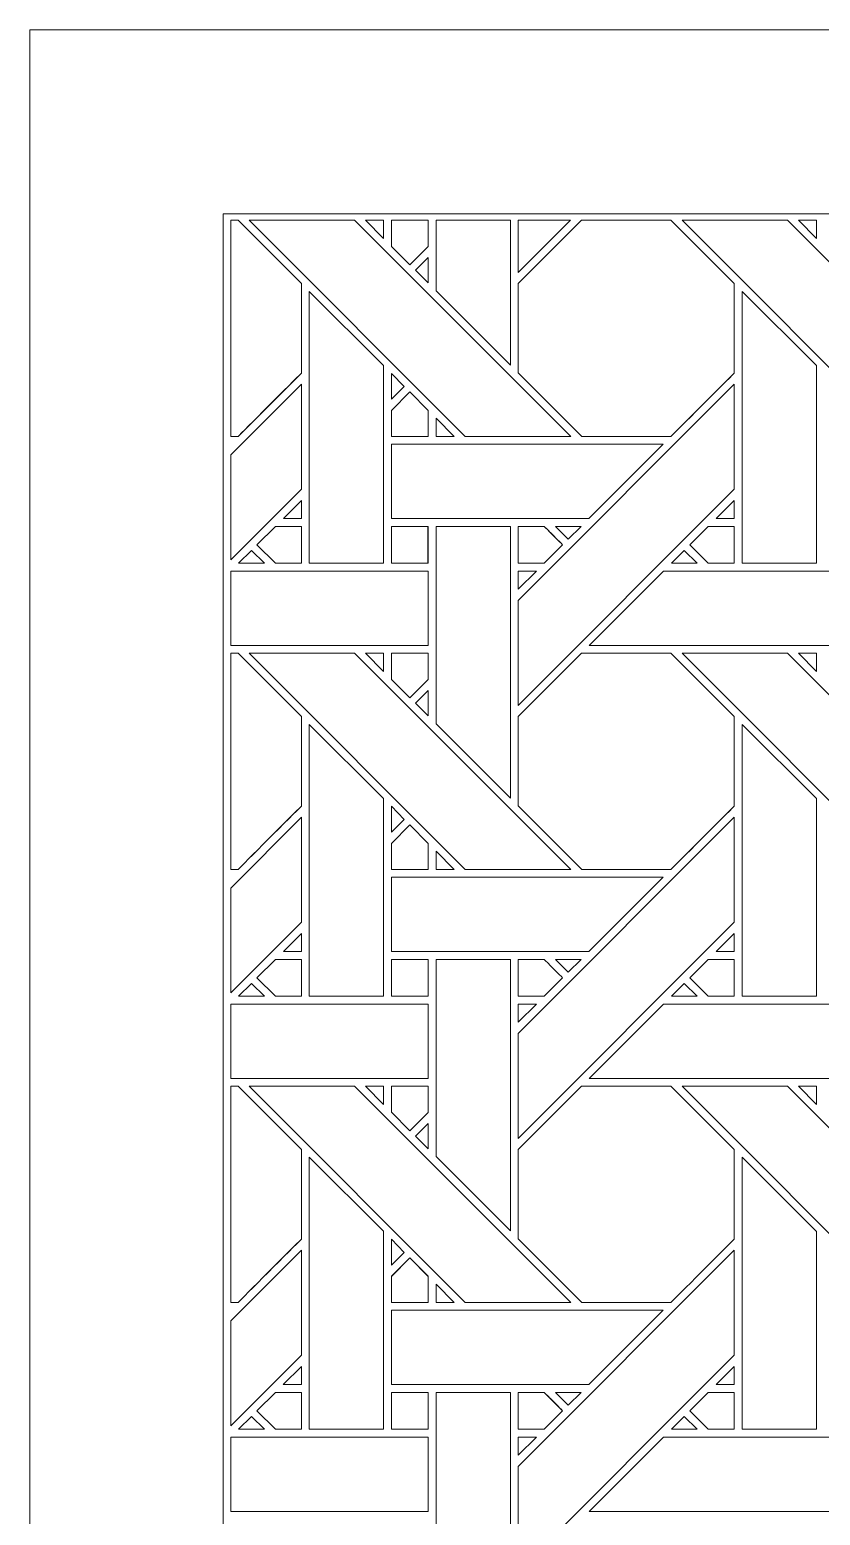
# Model space of a CAD drawing. Header units: inches. Extents: x 5.4 to 19.4, y 5.6 to 12.6.
# Drawn here: x 5.383 to 7.116, y 9.34 to 12.595 of the extents above; entities that cross this region are included whole.
import ezdxf

# ---------------------------------------------------------------- set-up
doc = ezdxf.new("R2010")
doc.units = ezdxf.units.IN
doc.header["$MEASUREMENT"] = 0
doc.layers.add('Design', color=7, linetype='Continuous', lineweight=0)

msp = doc.modelspace()

# ---------------------------------------------------------------- linework, layer by layer
at = {"layer": 'Design'}
for points, knots in [([(5.3829, 12.5948), (5.3829, 12.5948), (5.3829, 5.5948), (5.3829, 5.5948), (5.3829, 5.5948), (19.3829, 5.5948), (19.3829, 5.5948), (19.3829, 5.5948), (19.3829, 12.5948), (19.3829, 12.5948), (19.3829, 12.5948), (5.3829, 12.5948), (5.3829, 12.5948)], [0, 0, 0, 0, 1, 1, 1, 2, 2, 2, 3, 3, 3, 4, 4, 4, 4]), ([(5.8069, 12.1914), (5.8069, 12.1914), (5.8069, 5.9981), (5.8069, 5.9981), (5.8069, 5.9981), (18.9588, 5.9981), (18.9588, 5.9981), (18.9588, 5.9981), (18.9588, 12.1914), (18.9588, 12.1914), (18.9588, 12.1914), (5.8069, 12.1914), (5.8069, 12.1914)], [0, 0, 0, 0, 1, 1, 1, 2, 2, 2, 3, 3, 3, 4, 4, 4, 4]), ([(5.9785, 12.0386), (5.9785, 12.0386), (5.9785, 11.8424), (5.9785, 11.8424), (5.9607, 11.8244), (5.8488, 11.7127), (5.8398, 11.7037), (5.8398, 11.7037), (5.8236, 11.7037), (5.8236, 11.7037), (5.8236, 11.7037), (5.8236, 12.1773), (5.8236, 12.1773), (5.8236, 12.1773), (5.8398, 12.1773), (5.8398, 12.1773), (5.8398, 12.1773), (5.9785, 12.0386), (5.9785, 12.0386)], [0, 0, 0, 0, 1, 1, 1, 2, 2, 2, 3, 3, 3, 4, 4, 4, 5, 5, 5, 6, 6, 6, 6]), ([(5.8236, 12.1773), (5.8236, 12.1773), (5.8398, 12.1773), (5.8398, 12.1773), (5.8398, 12.1773), (5.9786, 12.0385), (5.9786, 12.0385), (5.9786, 12.0385), (5.9786, 11.8423), (5.9786, 11.8423), (5.9602, 11.8238), (5.8483, 11.7122), (5.8398, 11.7037), (5.8398, 11.7037), (5.8236, 11.7037), (5.8236, 11.7037), (5.8236, 11.7037), (5.8236, 12.1773), (5.8236, 12.1773)], [0, 0, 0, 0, 1, 1, 1, 2, 2, 2, 3, 3, 3, 4, 4, 4, 5, 5, 5, 6, 6, 6, 6]), ([(6.5687, 11.7036), (6.5687, 11.7036), (6.3377, 11.7036), (6.3377, 11.7036), (6.3377, 11.7036), (5.8641, 12.1773), (5.8641, 12.1773), (5.8641, 12.1773), (6.095, 12.1773), (6.095, 12.1773), (6.095, 12.1773), (6.5687, 11.7036), (6.5687, 11.7036)], [0, 0, 0, 0, 1, 1, 1, 2, 2, 2, 3, 3, 3, 4, 4, 4, 4]), ([(6.1192, 12.1773), (6.1192, 12.1773), (6.1586, 12.1773), (6.1586, 12.1773), (6.1586, 12.1773), (6.1586, 12.1374), (6.1586, 12.1374), (6.1586, 12.1374), (6.1192, 12.1773), (6.1192, 12.1773)], [0, 0, 0, 0, 1, 1, 1, 2, 2, 2, 3, 3, 3, 3]), ([(6.256, 12.1773), (6.256, 12.1773), (6.256, 12.1197), (6.256, 12.1197), (6.256, 12.1197), (6.216, 12.0798), (6.216, 12.0798), (6.216, 12.0798), (6.1757, 12.1201), (6.1757, 12.1201), (6.1757, 12.1201), (6.1757, 12.1773), (6.1757, 12.1773), (6.1757, 12.1773), (6.256, 12.1773), (6.256, 12.1773)], [0, 0, 0, 0, 1, 1, 1, 2, 2, 2, 3, 3, 3, 4, 4, 4, 5, 5, 5, 5]), ([(6.2161, 12.0797), (6.2161, 12.0797), (6.1757, 12.1201), (6.1757, 12.1201), (6.1757, 12.1201), (6.1757, 12.1773), (6.1757, 12.1773), (6.1757, 12.1773), (6.256, 12.1773), (6.256, 12.1773), (6.256, 12.1773), (6.256, 12.1197), (6.256, 12.1197), (6.256, 12.1197), (6.2161, 12.0797), (6.2161, 12.0797)], [0, 0, 0, 0, 1, 1, 1, 2, 2, 2, 3, 3, 3, 4, 4, 4, 5, 5, 5, 5]), ([(6.4365, 12.1773), (6.4365, 12.1773), (6.4365, 11.86), (6.4365, 11.86), (6.4365, 11.86), (6.2736, 12.0229), (6.2736, 12.0229), (6.2736, 12.0229), (6.2736, 12.1773), (6.2736, 12.1773), (6.2736, 12.1773), (6.4365, 12.1773), (6.4365, 12.1773)], [0, 0, 0, 0, 1, 1, 1, 2, 2, 2, 3, 3, 3, 4, 4, 4, 4]), ([(6.9273, 11.8424), (6.9095, 11.8244), (6.7976, 11.7127), (6.7886, 11.7037), (6.7886, 11.7037), (6.5929, 11.7037), (6.5929, 11.7037), (6.5929, 11.7037), (6.4536, 11.8429), (6.4536, 11.8429), (6.4536, 11.8429), (6.4536, 12.0386), (6.4536, 12.0386), (6.4536, 12.0386), (6.5923, 12.1773), (6.5923, 12.1773), (6.5923, 12.1773), (6.7885, 12.1773), (6.7885, 12.1773), (6.7885, 12.1773), (6.9273, 12.0386), (6.9273, 12.0386), (6.9273, 12.0386), (6.9273, 11.8424), (6.9273, 11.8424)], [0, 0, 0, 0, 1, 1, 1, 2, 2, 2, 3, 3, 3, 4, 4, 4, 5, 5, 5, 6, 6, 6, 7, 7, 7, 8, 8, 8, 8]), ([(6.4537, 12.0629), (6.4537, 12.0629), (6.4537, 12.1773), (6.4537, 12.1773), (6.4537, 12.1773), (6.5681, 12.1773), (6.5681, 12.1773), (6.5681, 12.1773), (6.4537, 12.0629), (6.4537, 12.0629)], [0, 0, 0, 0, 1, 1, 1, 2, 2, 2, 3, 3, 3, 3]), ([(6.7885, 12.1773), (6.7885, 12.1773), (6.9273, 12.0386), (6.9273, 12.0386), (6.9273, 12.0386), (6.9273, 11.8424), (6.9273, 11.8424), (6.9093, 11.8243), (6.7975, 11.7126), (6.7886, 11.7037), (6.7886, 11.7037), (6.5929, 11.7037), (6.5929, 11.7037), (6.5929, 11.7037), (6.4537, 11.8429), (6.4537, 11.8429), (6.4537, 11.8429), (6.4537, 12.0385), (6.4537, 12.0385), (6.4537, 12.0385), (6.5923, 12.1773), (6.5923, 12.1773), (6.5923, 12.1773), (6.7885, 12.1773), (6.7885, 12.1773)], [0, 0, 0, 0, 1, 1, 1, 2, 2, 2, 3, 3, 3, 4, 4, 4, 5, 5, 5, 6, 6, 6, 7, 7, 7, 8, 8, 8, 8]), ([(7.5174, 11.7036), (7.5174, 11.7036), (7.2864, 11.7036), (7.2864, 11.7036), (7.2864, 11.7036), (6.8128, 12.1773), (6.8128, 12.1773), (6.8128, 12.1773), (7.0438, 12.1773), (7.0438, 12.1773), (7.0438, 12.1773), (7.5174, 11.7036), (7.5174, 11.7036)], [0, 0, 0, 0, 1, 1, 1, 2, 2, 2, 3, 3, 3, 4, 4, 4, 4]), ([(7.0679, 12.1773), (7.0679, 12.1773), (7.1073, 12.1773), (7.1073, 12.1773), (7.1073, 12.1773), (7.1073, 12.1374), (7.1073, 12.1374), (7.1073, 12.1374), (7.0679, 12.1773), (7.0679, 12.1773)], [0, 0, 0, 0, 1, 1, 1, 2, 2, 2, 3, 3, 3, 3]), ([(6.2561, 12.0954), (6.2561, 12.0954), (6.2561, 12.0403), (6.2561, 12.0403), (6.2561, 12.0403), (6.2283, 12.0676), (6.2283, 12.0676), (6.2283, 12.0676), (6.2561, 12.0954), (6.2561, 12.0954)], [0, 0, 0, 0, 1, 1, 1, 2, 2, 2, 3, 3, 3, 3]), ([(6.1585, 11.8593), (6.1585, 11.8593), (6.1585, 11.4256), (6.1585, 11.4256), (6.1585, 11.4256), (5.9957, 11.4256), (5.9957, 11.4256), (5.9957, 11.4256), (5.9957, 12.0214), (5.9957, 12.0214), (5.9957, 12.0214), (6.1585, 11.8593), (6.1585, 11.8593)], [0, 0, 0, 0, 1, 1, 1, 2, 2, 2, 3, 3, 3, 4, 4, 4, 4]), ([(6.9445, 11.4256), (6.9445, 11.4256), (6.9445, 12.0214), (6.9445, 12.0214), (6.9445, 12.0214), (7.1072, 11.8593), (7.1072, 11.8593), (7.1072, 11.8593), (7.1072, 11.4256), (7.1072, 11.4256), (7.1072, 11.4256), (6.9445, 11.4256), (6.9445, 11.4256)], [0, 0, 0, 0, 1, 1, 1, 2, 2, 2, 3, 3, 3, 4, 4, 4, 4]), ([(5.9786, 11.8179), (5.9786, 11.8179), (5.9786, 11.5879), (5.9786, 11.5879), (5.9786, 11.5879), (5.8236, 11.4329), (5.8236, 11.4329), (5.8236, 11.4329), (5.8236, 11.6629), (5.8236, 11.6629), (5.8236, 11.6629), (5.9786, 11.8179), (5.9786, 11.8179)], [0, 0, 0, 0, 1, 1, 1, 2, 2, 2, 3, 3, 3, 4, 4, 4, 4]), ([(6.1758, 11.7851), (6.1758, 11.7851), (6.1758, 11.8418), (6.1758, 11.8418), (6.1758, 11.8418), (6.204, 11.8132), (6.204, 11.8132), (6.204, 11.8132), (6.1758, 11.7851), (6.1758, 11.7851)], [0, 0, 0, 0, 1, 1, 1, 2, 2, 2, 3, 3, 3, 3]), ([(6.9273, 11.5878), (6.9273, 11.5878), (6.4537, 11.1142), (6.4537, 11.1142), (6.4537, 11.1142), (6.4537, 11.3443), (6.4537, 11.3443), (6.4537, 11.3443), (6.9273, 11.8179), (6.9273, 11.8179), (6.9273, 11.8179), (6.9273, 11.5878), (6.9273, 11.5878)], [0, 0, 0, 0, 1, 1, 1, 2, 2, 2, 3, 3, 3, 4, 4, 4, 4]), ([(6.2563, 11.7035), (6.2563, 11.7035), (6.1757, 11.7035), (6.1757, 11.7035), (6.1757, 11.7035), (6.1757, 11.7607), (6.1757, 11.7607), (6.1757, 11.7607), (6.216, 11.8011), (6.216, 11.8011), (6.216, 11.8011), (6.2563, 11.7607), (6.2563, 11.7607), (6.2563, 11.7607), (6.2563, 11.7035), (6.2563, 11.7035)], [0, 0, 0, 0, 1, 1, 1, 2, 2, 2, 3, 3, 3, 4, 4, 4, 5, 5, 5, 5]), ([(6.2162, 11.801), (6.2162, 11.801), (6.2565, 11.7607), (6.2565, 11.7607), (6.2565, 11.7607), (6.2565, 11.7034), (6.2565, 11.7034), (6.2565, 11.7034), (6.1758, 11.7034), (6.1758, 11.7034), (6.1758, 11.7034), (6.1758, 11.7607), (6.1758, 11.7607), (6.1758, 11.7607), (6.2162, 11.801), (6.2162, 11.801)], [0, 0, 0, 0, 1, 1, 1, 2, 2, 2, 3, 3, 3, 4, 4, 4, 5, 5, 5, 5]), ([(6.2737, 11.7036), (6.2737, 11.7036), (6.2737, 11.7434), (6.2737, 11.7434), (6.2737, 11.7434), (6.3134, 11.7036), (6.3134, 11.7036), (6.3134, 11.7036), (6.2737, 11.7036), (6.2737, 11.7036)], [0, 0, 0, 0, 1, 1, 1, 2, 2, 2, 3, 3, 3, 3]), ([(6.6088, 11.5237), (6.6088, 11.5237), (6.1758, 11.5237), (6.1758, 11.5237), (6.1758, 11.5237), (6.1758, 11.6864), (6.1758, 11.6864), (6.1758, 11.6864), (6.7715, 11.6864), (6.7715, 11.6864), (6.7715, 11.6864), (6.6088, 11.5237), (6.6088, 11.5237)], [0, 0, 0, 0, 1, 1, 1, 2, 2, 2, 3, 3, 3, 4, 4, 4, 4]), ([(5.9389, 11.5237), (5.9389, 11.5237), (5.9786, 11.5635), (5.9786, 11.5635), (5.9786, 11.5635), (5.9786, 11.5237), (5.9786, 11.5237), (5.9786, 11.5237), (5.9389, 11.5237), (5.9389, 11.5237)], [0, 0, 0, 0, 1, 1, 1, 2, 2, 2, 3, 3, 3, 3]), ([(6.8876, 11.5237), (6.8876, 11.5237), (6.9273, 11.5635), (6.9273, 11.5635), (6.9273, 11.5635), (6.9273, 11.5237), (6.9273, 11.5237), (6.9273, 11.5237), (6.8876, 11.5237), (6.8876, 11.5237)], [0, 0, 0, 0, 1, 1, 1, 2, 2, 2, 3, 3, 3, 3]), ([(5.9785, 11.4256), (5.9785, 11.4256), (5.9214, 11.4256), (5.9214, 11.4256), (5.9214, 11.4256), (5.881, 11.466), (5.881, 11.466), (5.881, 11.466), (5.9215, 11.5064), (5.9215, 11.5064), (5.9215, 11.5064), (5.9785, 11.5064), (5.9785, 11.5064), (5.9785, 11.5064), (5.9785, 11.4256), (5.9785, 11.4256)], [0, 0, 0, 0, 1, 1, 1, 2, 2, 2, 3, 3, 3, 4, 4, 4, 5, 5, 5, 5]), ([(5.9785, 11.5064), (5.9785, 11.5064), (5.9785, 11.4256), (5.9785, 11.4256), (5.9785, 11.4256), (5.9214, 11.4256), (5.9214, 11.4256), (5.9214, 11.4256), (5.8811, 11.466), (5.8811, 11.466), (5.8811, 11.466), (5.9215, 11.5064), (5.9215, 11.5064), (5.9215, 11.5064), (5.9785, 11.5064), (5.9785, 11.5064)], [0, 0, 0, 0, 1, 1, 1, 2, 2, 2, 3, 3, 3, 4, 4, 4, 5, 5, 5, 5]), ([(6.2559, 11.5065), (6.2559, 11.5065), (6.2559, 11.4257), (6.2559, 11.4257), (6.2559, 11.4257), (6.1757, 11.4257), (6.1757, 11.4257), (6.1757, 11.4257), (6.1757, 11.5065), (6.1757, 11.5065), (6.1757, 11.5065), (6.2559, 11.5065), (6.2559, 11.5065)], [0, 0, 0, 0, 1, 1, 1, 2, 2, 2, 3, 3, 3, 4, 4, 4, 4]), ([(6.2561, 11.5064), (6.2561, 11.5064), (6.2561, 11.4256), (6.2561, 11.4256), (6.2561, 11.4256), (6.1758, 11.4256), (6.1758, 11.4256), (6.1758, 11.4256), (6.1758, 11.5064), (6.1758, 11.5064), (6.1758, 11.5064), (6.2561, 11.5064), (6.2561, 11.5064)], [0, 0, 0, 0, 1, 1, 1, 2, 2, 2, 3, 3, 3, 4, 4, 4, 4]), ([(6.4365, 11.5064), (6.4365, 11.5064), (6.4365, 10.9113), (6.4365, 10.9113), (6.4365, 10.9113), (6.2736, 11.0742), (6.2736, 11.0742), (6.2736, 11.0742), (6.2736, 11.5064), (6.2736, 11.5064), (6.2736, 11.5064), (6.4365, 11.5064), (6.4365, 11.5064)], [0, 0, 0, 0, 1, 1, 1, 2, 2, 2, 3, 3, 3, 4, 4, 4, 4]), ([(6.4536, 11.4257), (6.4536, 11.4257), (6.4536, 11.5064), (6.4536, 11.5064), (6.4536, 11.5064), (6.5107, 11.5064), (6.5107, 11.5064), (6.5158, 11.5013), (6.5466, 11.4705), (6.551, 11.4661), (6.551, 11.4661), (6.5106, 11.4257), (6.5106, 11.4257), (6.5106, 11.4257), (6.4536, 11.4257), (6.4536, 11.4257)], [0, 0, 0, 0, 1, 1, 1, 2, 2, 2, 3, 3, 3, 4, 4, 4, 5, 5, 5, 5]), ([(6.5357, 11.4815), (6.5415, 11.4757), (6.547, 11.4701), (6.551, 11.4661), (6.551, 11.4661), (6.5106, 11.4257), (6.5106, 11.4257), (6.5106, 11.4257), (6.4536, 11.4257), (6.4536, 11.4257), (6.4536, 11.4257), (6.4536, 11.5064), (6.4536, 11.5064), (6.4536, 11.5064), (6.5107, 11.5064), (6.5107, 11.5064), (6.5161, 11.501), (6.5263, 11.4909), (6.5357, 11.4815)], [0, 0, 0, 0, 1, 1, 1, 2, 2, 2, 3, 3, 3, 4, 4, 4, 5, 5, 5, 6, 6, 6, 6]), ([(6.5351, 11.5064), (6.5351, 11.5064), (6.5916, 11.5064), (6.5916, 11.5064), (6.5916, 11.5064), (6.5633, 11.4782), (6.5633, 11.4782), (6.5633, 11.4782), (6.5351, 11.5064), (6.5351, 11.5064)], [0, 0, 0, 0, 1, 1, 1, 2, 2, 2, 3, 3, 3, 3]), ([(6.8702, 11.4256), (6.8702, 11.4256), (6.8298, 11.466), (6.8298, 11.466), (6.8298, 11.466), (6.8702, 11.5064), (6.8702, 11.5064), (6.8702, 11.5064), (6.9273, 11.5064), (6.9273, 11.5064), (6.9273, 11.5064), (6.9273, 11.4256), (6.9273, 11.4256), (6.9273, 11.4256), (6.8702, 11.4256), (6.8702, 11.4256)], [0, 0, 0, 0, 1, 1, 1, 2, 2, 2, 3, 3, 3, 4, 4, 4, 5, 5, 5, 5]), ([(6.9273, 11.5064), (6.9273, 11.5064), (6.9273, 11.4256), (6.9273, 11.4256), (6.9273, 11.4256), (6.8702, 11.4256), (6.8702, 11.4256), (6.8702, 11.4256), (6.8298, 11.466), (6.8298, 11.466), (6.8298, 11.466), (6.8702, 11.5064), (6.8702, 11.5064), (6.8702, 11.5064), (6.9273, 11.5064), (6.9273, 11.5064)], [0, 0, 0, 0, 1, 1, 1, 2, 2, 2, 3, 3, 3, 4, 4, 4, 5, 5, 5, 5]), ([(5.8973, 11.4256), (5.8973, 11.4256), (5.8408, 11.4256), (5.8408, 11.4256), (5.8408, 11.4256), (5.869, 11.4539), (5.869, 11.4539), (5.869, 11.4539), (5.8973, 11.4256), (5.8973, 11.4256)], [0, 0, 0, 0, 1, 1, 1, 2, 2, 2, 3, 3, 3, 3]), ([(6.846, 11.4256), (6.846, 11.4256), (6.7895, 11.4256), (6.7895, 11.4256), (6.7895, 11.4256), (6.8178, 11.4539), (6.8178, 11.4539), (6.8178, 11.4539), (6.846, 11.4256), (6.846, 11.4256)], [0, 0, 0, 0, 1, 1, 1, 2, 2, 2, 3, 3, 3, 3]), ([(5.8236, 11.4085), (5.8236, 11.4085), (6.2561, 11.4085), (6.2561, 11.4085), (6.2561, 11.4085), (6.2561, 11.2457), (6.2561, 11.2457), (6.2561, 11.2457), (5.8236, 11.2457), (5.8236, 11.2457), (5.8236, 11.2457), (5.8236, 11.4085), (5.8236, 11.4085)], [0, 0, 0, 0, 1, 1, 1, 2, 2, 2, 3, 3, 3, 4, 4, 4, 4]), ([(6.4935, 11.4085), (6.4935, 11.4085), (6.4537, 11.3687), (6.4537, 11.3687), (6.4537, 11.3687), (6.4537, 11.4085), (6.4537, 11.4085), (6.4537, 11.4085), (6.4935, 11.4085), (6.4935, 11.4085)], [0, 0, 0, 0, 1, 1, 1, 2, 2, 2, 3, 3, 3, 3]), ([(7.2048, 11.4085), (7.2048, 11.4085), (7.2048, 11.2457), (7.2048, 11.2457), (7.2048, 11.2457), (6.6095, 11.2457), (6.6095, 11.2457), (6.6095, 11.2457), (6.7724, 11.4085), (6.7724, 11.4085), (6.7724, 11.4085), (7.2048, 11.4085), (7.2048, 11.4085)], [0, 0, 0, 0, 1, 1, 1, 2, 2, 2, 3, 3, 3, 4, 4, 4, 4]), ([(5.9785, 11.0898), (5.9785, 11.0898), (5.9785, 10.8936), (5.9785, 10.8936), (5.9607, 10.8757), (5.8488, 10.764), (5.8398, 10.7549), (5.8398, 10.7549), (5.8236, 10.7549), (5.8236, 10.7549), (5.8236, 10.7549), (5.8236, 11.2286), (5.8236, 11.2286), (5.8236, 11.2286), (5.8399, 11.2286), (5.8399, 11.2286), (5.8399, 11.2286), (5.9785, 11.0898), (5.9785, 11.0898)], [0, 0, 0, 0, 1, 1, 1, 2, 2, 2, 3, 3, 3, 4, 4, 4, 5, 5, 5, 6, 6, 6, 6]), ([(5.8236, 11.2286), (5.8236, 11.2286), (5.8399, 11.2286), (5.8399, 11.2286), (5.8399, 11.2286), (5.9785, 11.0898), (5.9785, 11.0898), (5.9785, 11.0898), (5.9785, 10.8936), (5.9785, 10.8936), (5.9605, 10.8755), (5.8487, 10.7638), (5.8398, 10.7549), (5.8398, 10.7549), (5.8236, 10.7549), (5.8236, 10.7549), (5.8236, 10.7549), (5.8236, 11.2286), (5.8236, 11.2286)], [0, 0, 0, 0, 1, 1, 1, 2, 2, 2, 3, 3, 3, 4, 4, 4, 5, 5, 5, 6, 6, 6, 6]), ([(6.095, 11.2285), (6.095, 11.2285), (6.5687, 10.7549), (6.5687, 10.7549), (6.5687, 10.7549), (6.3376, 10.7549), (6.3376, 10.7549), (6.3376, 10.7549), (5.8641, 11.2285), (5.8641, 11.2285), (5.8641, 11.2285), (6.095, 11.2285), (6.095, 11.2285)], [0, 0, 0, 0, 1, 1, 1, 2, 2, 2, 3, 3, 3, 4, 4, 4, 4]), ([(6.1586, 11.2285), (6.1586, 11.2285), (6.1586, 11.1887), (6.1586, 11.1887), (6.1586, 11.1887), (6.1192, 11.2285), (6.1192, 11.2285), (6.1192, 11.2285), (6.1586, 11.2285), (6.1586, 11.2285)], [0, 0, 0, 0, 1, 1, 1, 2, 2, 2, 3, 3, 3, 3]), ([(6.256, 11.2286), (6.256, 11.2286), (6.256, 11.1709), (6.256, 11.1709), (6.256, 11.1709), (6.216, 11.131), (6.216, 11.131), (6.216, 11.131), (6.1757, 11.1713), (6.1757, 11.1713), (6.1757, 11.1713), (6.1757, 11.2286), (6.1757, 11.2286), (6.1757, 11.2286), (6.256, 11.2286), (6.256, 11.2286)], [0, 0, 0, 0, 1, 1, 1, 2, 2, 2, 3, 3, 3, 4, 4, 4, 5, 5, 5, 5]), ([(6.2161, 11.131), (6.2161, 11.131), (6.1757, 11.1713), (6.1757, 11.1713), (6.1757, 11.1713), (6.1757, 11.2286), (6.1757, 11.2286), (6.1757, 11.2286), (6.256, 11.2286), (6.256, 11.2286), (6.256, 11.2286), (6.256, 11.1709), (6.256, 11.1709), (6.256, 11.1709), (6.2161, 11.131), (6.2161, 11.131)], [0, 0, 0, 0, 1, 1, 1, 2, 2, 2, 3, 3, 3, 4, 4, 4, 5, 5, 5, 5]), ([(6.5923, 11.2285), (6.5923, 11.2285), (6.7885, 11.2285), (6.7885, 11.2285), (6.7885, 11.2285), (6.9273, 11.0898), (6.9273, 11.0898), (6.9273, 11.0898), (6.9273, 10.8936), (6.9273, 10.8936), (6.9095, 10.8757), (6.7976, 10.7639), (6.7886, 10.7549), (6.7886, 10.7549), (6.5929, 10.7549), (6.5929, 10.7549), (6.5929, 10.7549), (6.4536, 10.8942), (6.4536, 10.8942), (6.4536, 10.8942), (6.4536, 11.0898), (6.4536, 11.0898), (6.4536, 11.0898), (6.5923, 11.2285), (6.5923, 11.2285)], [0, 0, 0, 0, 1, 1, 1, 2, 2, 2, 3, 3, 3, 4, 4, 4, 5, 5, 5, 6, 6, 6, 7, 7, 7, 8, 8, 8, 8]), ([(6.7885, 11.2285), (6.7885, 11.2285), (6.9273, 11.0898), (6.9273, 11.0898), (6.9273, 11.0898), (6.9273, 10.8936), (6.9273, 10.8936), (6.9094, 10.8756), (6.7975, 10.7639), (6.7886, 10.7549), (6.7886, 10.7549), (6.5929, 10.7549), (6.5929, 10.7549), (6.5929, 10.7549), (6.4536, 10.8942), (6.4536, 10.8942), (6.4536, 10.8942), (6.4536, 11.0898), (6.4536, 11.0898), (6.4536, 11.0898), (6.5923, 11.2285), (6.5923, 11.2285), (6.5923, 11.2285), (6.7885, 11.2285), (6.7885, 11.2285)], [0, 0, 0, 0, 1, 1, 1, 2, 2, 2, 3, 3, 3, 4, 4, 4, 5, 5, 5, 6, 6, 6, 7, 7, 7, 8, 8, 8, 8]), ([(7.5174, 10.7549), (7.5174, 10.7549), (7.2864, 10.7549), (7.2864, 10.7549), (7.2864, 10.7549), (6.8128, 11.2285), (6.8128, 11.2285), (6.8128, 11.2285), (7.0438, 11.2285), (7.0438, 11.2285), (7.0438, 11.2285), (7.5174, 10.7549), (7.5174, 10.7549)], [0, 0, 0, 0, 1, 1, 1, 2, 2, 2, 3, 3, 3, 4, 4, 4, 4]), ([(7.0679, 11.2285), (7.0679, 11.2285), (7.1073, 11.2285), (7.1073, 11.2285), (7.1073, 11.2285), (7.1073, 11.1887), (7.1073, 11.1887), (7.1073, 11.1887), (7.0679, 11.2285), (7.0679, 11.2285)], [0, 0, 0, 0, 1, 1, 1, 2, 2, 2, 3, 3, 3, 3]), ([(6.2561, 11.1467), (6.2561, 11.1467), (6.2561, 11.0915), (6.2561, 11.0915), (6.2561, 11.0915), (6.2283, 11.1189), (6.2283, 11.1189), (6.2283, 11.1189), (6.2561, 11.1467), (6.2561, 11.1467)], [0, 0, 0, 0, 1, 1, 1, 2, 2, 2, 3, 3, 3, 3]), ([(6.1585, 10.9106), (6.1585, 10.9106), (6.1585, 10.4769), (6.1585, 10.4769), (6.1585, 10.4769), (5.9957, 10.4769), (5.9957, 10.4769), (5.9957, 10.4769), (5.9957, 11.0727), (5.9957, 11.0727), (5.9957, 11.0727), (6.1585, 10.9106), (6.1585, 10.9106)], [0, 0, 0, 0, 1, 1, 1, 2, 2, 2, 3, 3, 3, 4, 4, 4, 4]), ([(6.9445, 10.4769), (6.9445, 10.4769), (6.9445, 11.0727), (6.9445, 11.0727), (6.9445, 11.0727), (7.1072, 10.9106), (7.1072, 10.9106), (7.1072, 10.9106), (7.1072, 10.4769), (7.1072, 10.4769), (7.1072, 10.4769), (6.9445, 10.4769), (6.9445, 10.4769)], [0, 0, 0, 0, 1, 1, 1, 2, 2, 2, 3, 3, 3, 4, 4, 4, 4]), ([(6.1758, 10.8363), (6.1758, 10.8363), (6.1758, 10.8931), (6.1758, 10.8931), (6.1758, 10.8931), (6.204, 10.8645), (6.204, 10.8645), (6.204, 10.8645), (6.1758, 10.8363), (6.1758, 10.8363)], [0, 0, 0, 0, 1, 1, 1, 2, 2, 2, 3, 3, 3, 3]), ([(5.9786, 10.8692), (5.9786, 10.8692), (5.9786, 10.6391), (5.9786, 10.6391), (5.9786, 10.6391), (5.8236, 10.4842), (5.8236, 10.4842), (5.8236, 10.4842), (5.8236, 10.7141), (5.8236, 10.7141), (5.8236, 10.7141), (5.9786, 10.8692), (5.9786, 10.8692)], [0, 0, 0, 0, 1, 1, 1, 2, 2, 2, 3, 3, 3, 4, 4, 4, 4]), ([(6.216, 10.8523), (6.216, 10.8523), (6.2563, 10.812), (6.2563, 10.812), (6.2563, 10.812), (6.2563, 10.7547), (6.2563, 10.7547), (6.2563, 10.7547), (6.1757, 10.7547), (6.1757, 10.7547), (6.1757, 10.7547), (6.1757, 10.812), (6.1757, 10.812), (6.1757, 10.812), (6.216, 10.8523), (6.216, 10.8523)], [0, 0, 0, 0, 1, 1, 1, 2, 2, 2, 3, 3, 3, 4, 4, 4, 5, 5, 5, 5]), ([(6.2162, 10.8523), (6.2162, 10.8523), (6.2565, 10.812), (6.2565, 10.812), (6.2565, 10.812), (6.2565, 10.7547), (6.2565, 10.7547), (6.2565, 10.7547), (6.1758, 10.7547), (6.1758, 10.7547), (6.1758, 10.7547), (6.1758, 10.8119), (6.1758, 10.8119), (6.1758, 10.8119), (6.2162, 10.8523), (6.2162, 10.8523)], [0, 0, 0, 0, 1, 1, 1, 2, 2, 2, 3, 3, 3, 4, 4, 4, 5, 5, 5, 5]), ([(6.4537, 10.3956), (6.4537, 10.3956), (6.9273, 10.8692), (6.9273, 10.8692), (6.9273, 10.8692), (6.9273, 10.6391), (6.9273, 10.6391), (6.9273, 10.6391), (6.4537, 10.1655), (6.4537, 10.1655), (6.4537, 10.1655), (6.4537, 10.3956), (6.4537, 10.3956)], [0, 0, 0, 0, 1, 1, 1, 2, 2, 2, 3, 3, 3, 4, 4, 4, 4]), ([(6.2737, 10.7549), (6.2737, 10.7549), (6.2737, 10.7947), (6.2737, 10.7947), (6.2737, 10.7947), (6.3134, 10.7549), (6.3134, 10.7549), (6.3134, 10.7549), (6.2737, 10.7549), (6.2737, 10.7549)], [0, 0, 0, 0, 1, 1, 1, 2, 2, 2, 3, 3, 3, 3]), ([(6.1758, 10.5749), (6.1758, 10.5749), (6.1758, 10.7376), (6.1758, 10.7376), (6.1758, 10.7376), (6.7715, 10.7376), (6.7715, 10.7376), (6.7715, 10.7376), (6.6088, 10.5749), (6.6088, 10.5749), (6.6088, 10.5749), (6.1758, 10.5749), (6.1758, 10.5749)], [0, 0, 0, 0, 1, 1, 1, 2, 2, 2, 3, 3, 3, 4, 4, 4, 4]), ([(5.9389, 10.575), (5.9389, 10.575), (5.9786, 10.6147), (5.9786, 10.6147), (5.9786, 10.6147), (5.9786, 10.575), (5.9786, 10.575), (5.9786, 10.575), (5.9389, 10.575), (5.9389, 10.575)], [0, 0, 0, 0, 1, 1, 1, 2, 2, 2, 3, 3, 3, 3]), ([(6.8876, 10.575), (6.8876, 10.575), (6.9273, 10.6147), (6.9273, 10.6147), (6.9273, 10.6147), (6.9273, 10.575), (6.9273, 10.575), (6.9273, 10.575), (6.8876, 10.575), (6.8876, 10.575)], [0, 0, 0, 0, 1, 1, 1, 2, 2, 2, 3, 3, 3, 3]), ([(5.9786, 10.5577), (5.9786, 10.5577), (5.9786, 10.4769), (5.9786, 10.4769), (5.9786, 10.4769), (5.9214, 10.4769), (5.9214, 10.4769), (5.9214, 10.4769), (5.881, 10.5173), (5.881, 10.5173), (5.881, 10.5173), (5.9215, 10.5577), (5.9215, 10.5577), (5.9215, 10.5577), (5.9786, 10.5577), (5.9786, 10.5577)], [0, 0, 0, 0, 1, 1, 1, 2, 2, 2, 3, 3, 3, 4, 4, 4, 5, 5, 5, 5]), ([(5.9786, 10.5577), (5.9786, 10.5577), (5.9786, 10.4769), (5.9786, 10.4769), (5.9786, 10.4769), (5.9214, 10.4769), (5.9214, 10.4769), (5.9214, 10.4769), (5.8811, 10.5173), (5.8811, 10.5173), (5.8811, 10.5173), (5.9215, 10.5577), (5.9215, 10.5577), (5.9215, 10.5577), (5.9786, 10.5577), (5.9786, 10.5577)], [0, 0, 0, 0, 1, 1, 1, 2, 2, 2, 3, 3, 3, 4, 4, 4, 5, 5, 5, 5]), ([(6.1758, 10.4769), (6.1758, 10.4769), (6.1758, 10.5577), (6.1758, 10.5577), (6.1758, 10.5577), (6.256, 10.5577), (6.256, 10.5577), (6.256, 10.5577), (6.256, 10.4769), (6.256, 10.4769), (6.256, 10.4769), (6.1758, 10.4769), (6.1758, 10.4769)], [0, 0, 0, 0, 1, 1, 1, 2, 2, 2, 3, 3, 3, 4, 4, 4, 4]), ([(6.256, 10.5577), (6.256, 10.5577), (6.256, 10.4769), (6.256, 10.4769), (6.256, 10.4769), (6.1758, 10.4769), (6.1758, 10.4769), (6.1758, 10.4769), (6.1758, 10.5577), (6.1758, 10.5577), (6.1758, 10.5577), (6.256, 10.5577), (6.256, 10.5577)], [0, 0, 0, 0, 1, 1, 1, 2, 2, 2, 3, 3, 3, 4, 4, 4, 4]), ([(6.4365, 10.5577), (6.4365, 10.5577), (6.4365, 9.9626), (6.4365, 9.9626), (6.4365, 9.9626), (6.2736, 10.1255), (6.2736, 10.1255), (6.2736, 10.1255), (6.2736, 10.5577), (6.2736, 10.5577), (6.2736, 10.5577), (6.4365, 10.5577), (6.4365, 10.5577)], [0, 0, 0, 0, 1, 1, 1, 2, 2, 2, 3, 3, 3, 4, 4, 4, 4]), ([(6.5107, 10.5577), (6.5158, 10.5526), (6.5466, 10.5218), (6.551, 10.5173), (6.551, 10.5173), (6.5106, 10.4769), (6.5106, 10.4769), (6.5106, 10.4769), (6.4536, 10.4769), (6.4536, 10.4769), (6.4536, 10.4769), (6.4536, 10.5577), (6.4536, 10.5577), (6.4536, 10.5577), (6.5107, 10.5577), (6.5107, 10.5577)], [0, 0, 0, 0, 1, 1, 1, 2, 2, 2, 3, 3, 3, 4, 4, 4, 5, 5, 5, 5]), ([(6.551, 10.5173), (6.551, 10.5173), (6.5106, 10.4769), (6.5106, 10.4769), (6.5106, 10.4769), (6.4536, 10.4769), (6.4536, 10.4769), (6.4536, 10.4769), (6.4536, 10.5577), (6.4536, 10.5577), (6.4536, 10.5577), (6.5107, 10.5577), (6.5107, 10.5577), (6.5159, 10.5525), (6.5467, 10.5216), (6.551, 10.5173)], [0, 0, 0, 0, 1, 1, 1, 2, 2, 2, 3, 3, 3, 4, 4, 4, 5, 5, 5, 5]), ([(6.5351, 10.5577), (6.5351, 10.5577), (6.5916, 10.5577), (6.5916, 10.5577), (6.5916, 10.5577), (6.5633, 10.5295), (6.5633, 10.5295), (6.5633, 10.5295), (6.5351, 10.5577), (6.5351, 10.5577)], [0, 0, 0, 0, 1, 1, 1, 2, 2, 2, 3, 3, 3, 3]), ([(6.8702, 10.4769), (6.8702, 10.4769), (6.8298, 10.5173), (6.8298, 10.5173), (6.8298, 10.5173), (6.8702, 10.5577), (6.8702, 10.5577), (6.8702, 10.5577), (6.9273, 10.5577), (6.9273, 10.5577), (6.9273, 10.5577), (6.9273, 10.4769), (6.9273, 10.4769), (6.9273, 10.4769), (6.8702, 10.4769), (6.8702, 10.4769)], [0, 0, 0, 0, 1, 1, 1, 2, 2, 2, 3, 3, 3, 4, 4, 4, 5, 5, 5, 5]), ([(6.8298, 10.5173), (6.8298, 10.5173), (6.8702, 10.5577), (6.8702, 10.5577), (6.8702, 10.5577), (6.9273, 10.5577), (6.9273, 10.5577), (6.9273, 10.5577), (6.9273, 10.4769), (6.9273, 10.4769), (6.9273, 10.4769), (6.8702, 10.4769), (6.8702, 10.4769), (6.8702, 10.4769), (6.8298, 10.5173), (6.8298, 10.5173)], [0, 0, 0, 0, 1, 1, 1, 2, 2, 2, 3, 3, 3, 4, 4, 4, 5, 5, 5, 5]), ([(5.8973, 10.4769), (5.8973, 10.4769), (5.8408, 10.4769), (5.8408, 10.4769), (5.8408, 10.4769), (5.869, 10.5052), (5.869, 10.5052), (5.869, 10.5052), (5.8973, 10.4769), (5.8973, 10.4769)], [0, 0, 0, 0, 1, 1, 1, 2, 2, 2, 3, 3, 3, 3]), ([(6.846, 10.4769), (6.846, 10.4769), (6.7895, 10.4769), (6.7895, 10.4769), (6.7895, 10.4769), (6.8178, 10.5052), (6.8178, 10.5052), (6.8178, 10.5052), (6.846, 10.4769), (6.846, 10.4769)], [0, 0, 0, 0, 1, 1, 1, 2, 2, 2, 3, 3, 3, 3]), ([(5.8236, 10.4598), (5.8236, 10.4598), (6.2561, 10.4598), (6.2561, 10.4598), (6.2561, 10.4598), (6.2561, 10.2969), (6.2561, 10.2969), (6.2561, 10.2969), (5.8236, 10.2969), (5.8236, 10.2969), (5.8236, 10.2969), (5.8236, 10.4598), (5.8236, 10.4598)], [0, 0, 0, 0, 1, 1, 1, 2, 2, 2, 3, 3, 3, 4, 4, 4, 4]), ([(6.4935, 10.4598), (6.4935, 10.4598), (6.4537, 10.4199), (6.4537, 10.4199), (6.4537, 10.4199), (6.4537, 10.4598), (6.4537, 10.4598), (6.4537, 10.4598), (6.4935, 10.4598), (6.4935, 10.4598)], [0, 0, 0, 0, 1, 1, 1, 2, 2, 2, 3, 3, 3, 3]), ([(6.7724, 10.4598), (6.7724, 10.4598), (7.2048, 10.4598), (7.2048, 10.4598), (7.2048, 10.4598), (7.2048, 10.2969), (7.2048, 10.2969), (7.2048, 10.2969), (6.6095, 10.2969), (6.6095, 10.2969), (6.6095, 10.2969), (6.7724, 10.4598), (6.7724, 10.4598)], [0, 0, 0, 0, 1, 1, 1, 2, 2, 2, 3, 3, 3, 4, 4, 4, 4]), ([(5.8398, 10.2798), (5.8398, 10.2798), (5.9785, 10.1411), (5.9785, 10.1411), (5.9785, 10.1411), (5.9785, 9.9449), (5.9785, 9.9449), (5.9607, 9.9269), (5.8488, 9.8152), (5.8398, 9.8062), (5.8398, 9.8062), (5.8236, 9.8062), (5.8236, 9.8062), (5.8236, 9.8062), (5.8236, 10.2798), (5.8236, 10.2798), (5.8236, 10.2798), (5.8398, 10.2798), (5.8398, 10.2798)], [0, 0, 0, 0, 1, 1, 1, 2, 2, 2, 3, 3, 3, 4, 4, 4, 5, 5, 5, 6, 6, 6, 6]), ([(5.8236, 10.2798), (5.8236, 10.2798), (5.8398, 10.2798), (5.8398, 10.2798), (5.8398, 10.2798), (5.9785, 10.1411), (5.9785, 10.1411), (5.9785, 10.1411), (5.9785, 9.9449), (5.9785, 9.9449), (5.9604, 9.9266), (5.8486, 9.815), (5.8398, 9.8062), (5.8398, 9.8062), (5.8236, 9.8062), (5.8236, 9.8062), (5.8236, 9.8062), (5.8236, 10.2798), (5.8236, 10.2798)], [0, 0, 0, 0, 1, 1, 1, 2, 2, 2, 3, 3, 3, 4, 4, 4, 5, 5, 5, 6, 6, 6, 6]), ([(6.095, 10.2798), (6.095, 10.2798), (6.5687, 9.8062), (6.5687, 9.8062), (6.5687, 9.8062), (6.3376, 9.8062), (6.3376, 9.8062), (6.3376, 9.8062), (5.8641, 10.2798), (5.8641, 10.2798), (5.8641, 10.2798), (6.095, 10.2798), (6.095, 10.2798)], [0, 0, 0, 0, 1, 1, 1, 2, 2, 2, 3, 3, 3, 4, 4, 4, 4]), ([(6.1586, 10.2798), (6.1586, 10.2798), (6.1586, 10.24), (6.1586, 10.24), (6.1586, 10.24), (6.1192, 10.2798), (6.1192, 10.2798), (6.1192, 10.2798), (6.1586, 10.2798), (6.1586, 10.2798)], [0, 0, 0, 0, 1, 1, 1, 2, 2, 2, 3, 3, 3, 3]), ([(6.256, 10.2798), (6.256, 10.2798), (6.256, 10.2222), (6.256, 10.2222), (6.256, 10.2222), (6.216, 10.1823), (6.216, 10.1823), (6.216, 10.1823), (6.1757, 10.2226), (6.1757, 10.2226), (6.1757, 10.2226), (6.1757, 10.2798), (6.1757, 10.2798), (6.1757, 10.2798), (6.256, 10.2798), (6.256, 10.2798)], [0, 0, 0, 0, 1, 1, 1, 2, 2, 2, 3, 3, 3, 4, 4, 4, 5, 5, 5, 5]), ([(6.2161, 10.1823), (6.2161, 10.1823), (6.1757, 10.2226), (6.1757, 10.2226), (6.1757, 10.2226), (6.1757, 10.2798), (6.1757, 10.2798), (6.1757, 10.2798), (6.256, 10.2798), (6.256, 10.2798), (6.256, 10.2798), (6.256, 10.2222), (6.256, 10.2222), (6.256, 10.2222), (6.2161, 10.1823), (6.2161, 10.1823)], [0, 0, 0, 0, 1, 1, 1, 2, 2, 2, 3, 3, 3, 4, 4, 4, 5, 5, 5, 5]), ([(6.5923, 10.2798), (6.5923, 10.2798), (6.7885, 10.2798), (6.7885, 10.2798), (6.7885, 10.2798), (6.9273, 10.1411), (6.9273, 10.1411), (6.9273, 10.1411), (6.9273, 9.9449), (6.9273, 9.9449), (6.9095, 9.9269), (6.7976, 9.8152), (6.7886, 9.8062), (6.7886, 9.8062), (6.5929, 9.8062), (6.5929, 9.8062), (6.5929, 9.8062), (6.4536, 9.9454), (6.4536, 9.9454), (6.4536, 9.9454), (6.4536, 10.1411), (6.4536, 10.1411), (6.4536, 10.1411), (6.5923, 10.2798), (6.5923, 10.2798)], [0, 0, 0, 0, 1, 1, 1, 2, 2, 2, 3, 3, 3, 4, 4, 4, 5, 5, 5, 6, 6, 6, 7, 7, 7, 8, 8, 8, 8]), ([(6.4536, 10.1411), (6.4536, 10.1411), (6.5923, 10.2798), (6.5923, 10.2798), (6.5923, 10.2798), (6.7885, 10.2798), (6.7885, 10.2798), (6.7885, 10.2798), (6.9273, 10.1411), (6.9273, 10.1411), (6.9273, 10.1411), (6.9273, 9.9449), (6.9273, 9.9449), (6.9095, 9.9269), (6.7976, 9.8152), (6.7886, 9.8062), (6.7886, 9.8062), (6.5929, 9.8062), (6.5929, 9.8062), (6.5929, 9.8062), (6.4536, 9.9454), (6.4536, 9.9454), (6.4536, 9.9454), (6.4536, 10.1411), (6.4536, 10.1411)], [0, 0, 0, 0, 1, 1, 1, 2, 2, 2, 3, 3, 3, 4, 4, 4, 5, 5, 5, 6, 6, 6, 7, 7, 7, 8, 8, 8, 8]), ([(7.0438, 10.2798), (7.0438, 10.2798), (7.5174, 9.8062), (7.5174, 9.8062), (7.5174, 9.8062), (7.2864, 9.8062), (7.2864, 9.8062), (7.2864, 9.8062), (6.8128, 10.2798), (6.8128, 10.2798), (6.8128, 10.2798), (7.0438, 10.2798), (7.0438, 10.2798)], [0, 0, 0, 0, 1, 1, 1, 2, 2, 2, 3, 3, 3, 4, 4, 4, 4]), ([(7.1073, 10.2798), (7.1073, 10.2798), (7.1073, 10.24), (7.1073, 10.24), (7.1073, 10.24), (7.0679, 10.2798), (7.0679, 10.2798), (7.0679, 10.2798), (7.1073, 10.2798), (7.1073, 10.2798)], [0, 0, 0, 0, 1, 1, 1, 2, 2, 2, 3, 3, 3, 3]), ([(6.2561, 10.198), (6.2561, 10.198), (6.2561, 10.1428), (6.2561, 10.1428), (6.2561, 10.1428), (6.2283, 10.1702), (6.2283, 10.1702), (6.2283, 10.1702), (6.2561, 10.198), (6.2561, 10.198)], [0, 0, 0, 0, 1, 1, 1, 2, 2, 2, 3, 3, 3, 3]), ([(6.1585, 9.9619), (6.1585, 9.9619), (6.1585, 9.5282), (6.1585, 9.5282), (6.1585, 9.5282), (5.9957, 9.5282), (5.9957, 9.5282), (5.9957, 9.5282), (5.9957, 10.124), (5.9957, 10.124), (5.9957, 10.124), (6.1585, 9.9619), (6.1585, 9.9619)], [0, 0, 0, 0, 1, 1, 1, 2, 2, 2, 3, 3, 3, 4, 4, 4, 4]), ([(7.1072, 9.9618), (7.1072, 9.9618), (7.1072, 9.5282), (7.1072, 9.5282), (7.1072, 9.5282), (6.9445, 9.5282), (6.9445, 9.5282), (6.9445, 9.5282), (6.9445, 10.124), (6.9445, 10.124), (6.9445, 10.124), (7.1072, 9.9618), (7.1072, 9.9618)], [0, 0, 0, 0, 1, 1, 1, 2, 2, 2, 3, 3, 3, 4, 4, 4, 4]), ([(6.1758, 9.8876), (6.1758, 9.8876), (6.1758, 9.9444), (6.1758, 9.9444), (6.1758, 9.9444), (6.204, 9.9158), (6.204, 9.9158), (6.204, 9.9158), (6.1758, 9.8876), (6.1758, 9.8876)], [0, 0, 0, 0, 1, 1, 1, 2, 2, 2, 3, 3, 3, 3]), ([(5.9786, 9.9204), (5.9786, 9.9204), (5.9786, 9.6904), (5.9786, 9.6904), (5.9786, 9.6904), (5.8236, 9.5354), (5.8236, 9.5354), (5.8236, 9.5354), (5.8236, 9.7655), (5.8236, 9.7655), (5.8236, 9.7655), (5.9786, 9.9204), (5.9786, 9.9204)], [0, 0, 0, 0, 1, 1, 1, 2, 2, 2, 3, 3, 3, 4, 4, 4, 4]), ([(6.216, 9.9036), (6.216, 9.9036), (6.2563, 9.8633), (6.2563, 9.8633), (6.2563, 9.8633), (6.2563, 9.806), (6.2563, 9.806), (6.2563, 9.806), (6.1757, 9.806), (6.1757, 9.806), (6.1757, 9.806), (6.1757, 9.8633), (6.1757, 9.8633), (6.1757, 9.8633), (6.216, 9.9036), (6.216, 9.9036)], [0, 0, 0, 0, 1, 1, 1, 2, 2, 2, 3, 3, 3, 4, 4, 4, 5, 5, 5, 5]), ([(6.2162, 9.9036), (6.2162, 9.9036), (6.2565, 9.8632), (6.2565, 9.8632), (6.2565, 9.8632), (6.2565, 9.8059), (6.2565, 9.8059), (6.2565, 9.8059), (6.1758, 9.8059), (6.1758, 9.8059), (6.1758, 9.8059), (6.1758, 9.8632), (6.1758, 9.8632), (6.1758, 9.8632), (6.2162, 9.9036), (6.2162, 9.9036)], [0, 0, 0, 0, 1, 1, 1, 2, 2, 2, 3, 3, 3, 4, 4, 4, 5, 5, 5, 5]), ([(6.4537, 9.4468), (6.4537, 9.4468), (6.9273, 9.9204), (6.9273, 9.9204), (6.9273, 9.9204), (6.9273, 9.6904), (6.9273, 9.6904), (6.9273, 9.6904), (6.4537, 9.2167), (6.4537, 9.2167), (6.4537, 9.2167), (6.4537, 9.4468), (6.4537, 9.4468)], [0, 0, 0, 0, 1, 1, 1, 2, 2, 2, 3, 3, 3, 4, 4, 4, 4]), ([(6.2737, 9.8062), (6.2737, 9.8062), (6.2737, 9.846), (6.2737, 9.846), (6.2737, 9.846), (6.3134, 9.8062), (6.3134, 9.8062), (6.3134, 9.8062), (6.2737, 9.8062), (6.2737, 9.8062)], [0, 0, 0, 0, 1, 1, 1, 2, 2, 2, 3, 3, 3, 3]), ([(6.1758, 9.6262), (6.1758, 9.6262), (6.1758, 9.7889), (6.1758, 9.7889), (6.1758, 9.7889), (6.7715, 9.7889), (6.7715, 9.7889), (6.7715, 9.7889), (6.6088, 9.6262), (6.6088, 9.6262), (6.6088, 9.6262), (6.1758, 9.6262), (6.1758, 9.6262)], [0, 0, 0, 0, 1, 1, 1, 2, 2, 2, 3, 3, 3, 4, 4, 4, 4]), ([(5.9388, 9.6262), (5.9388, 9.6262), (5.9786, 9.666), (5.9786, 9.666), (5.9786, 9.666), (5.9786, 9.6262), (5.9786, 9.6262), (5.9786, 9.6262), (5.9388, 9.6262), (5.9388, 9.6262)], [0, 0, 0, 0, 1, 1, 1, 2, 2, 2, 3, 3, 3, 3]), ([(6.8876, 9.6262), (6.8876, 9.6262), (6.9273, 9.666), (6.9273, 9.666), (6.9273, 9.666), (6.9273, 9.6262), (6.9273, 9.6262), (6.9273, 9.6262), (6.8876, 9.6262), (6.8876, 9.6262)], [0, 0, 0, 0, 1, 1, 1, 2, 2, 2, 3, 3, 3, 3]), ([(5.9214, 9.5282), (5.9214, 9.5282), (5.881, 9.5686), (5.881, 9.5686), (5.881, 9.5686), (5.9215, 9.609), (5.9215, 9.609), (5.9215, 9.609), (5.9786, 9.609), (5.9786, 9.609), (5.9786, 9.609), (5.9786, 9.5282), (5.9786, 9.5282), (5.9786, 9.5282), (5.9214, 9.5282), (5.9214, 9.5282)], [0, 0, 0, 0, 1, 1, 1, 2, 2, 2, 3, 3, 3, 4, 4, 4, 5, 5, 5, 5]), ([(5.9786, 9.609), (5.9786, 9.609), (5.9786, 9.5282), (5.9786, 9.5282), (5.9786, 9.5282), (5.9214, 9.5282), (5.9214, 9.5282), (5.9214, 9.5282), (5.8811, 9.5685), (5.8811, 9.5685), (5.8811, 9.5685), (5.9215, 9.609), (5.9215, 9.609), (5.9215, 9.609), (5.9786, 9.609), (5.9786, 9.609)], [0, 0, 0, 0, 1, 1, 1, 2, 2, 2, 3, 3, 3, 4, 4, 4, 5, 5, 5, 5]), ([(6.1758, 9.5282), (6.1758, 9.5282), (6.1758, 9.609), (6.1758, 9.609), (6.1758, 9.609), (6.256, 9.609), (6.256, 9.609), (6.256, 9.609), (6.256, 9.5282), (6.256, 9.5282), (6.256, 9.5282), (6.1758, 9.5282), (6.1758, 9.5282)], [0, 0, 0, 0, 1, 1, 1, 2, 2, 2, 3, 3, 3, 4, 4, 4, 4]), ([(6.256, 9.609), (6.256, 9.609), (6.256, 9.5282), (6.256, 9.5282), (6.256, 9.5282), (6.1758, 9.5282), (6.1758, 9.5282), (6.1758, 9.5282), (6.1758, 9.609), (6.1758, 9.609), (6.1758, 9.609), (6.256, 9.609), (6.256, 9.609)], [0, 0, 0, 0, 1, 1, 1, 2, 2, 2, 3, 3, 3, 4, 4, 4, 4]), ([(6.4365, 9.609), (6.4365, 9.609), (6.4365, 9.0138), (6.4365, 9.0138), (6.4365, 9.0138), (6.2736, 9.1768), (6.2736, 9.1768), (6.2736, 9.1768), (6.2736, 9.609), (6.2736, 9.609), (6.2736, 9.609), (6.4365, 9.609), (6.4365, 9.609)], [0, 0, 0, 0, 1, 1, 1, 2, 2, 2, 3, 3, 3, 4, 4, 4, 4]), ([(6.5107, 9.609), (6.5158, 9.6038), (6.5466, 9.573), (6.551, 9.5686), (6.551, 9.5686), (6.5106, 9.5282), (6.5106, 9.5282), (6.5106, 9.5282), (6.4536, 9.5282), (6.4536, 9.5282), (6.4536, 9.5282), (6.4536, 9.609), (6.4536, 9.609), (6.4536, 9.609), (6.5107, 9.609), (6.5107, 9.609)], [0, 0, 0, 0, 1, 1, 1, 2, 2, 2, 3, 3, 3, 4, 4, 4, 5, 5, 5, 5]), ([(6.5354, 9.5843), (6.5354, 9.5843), (6.551, 9.5686), (6.551, 9.5686), (6.551, 9.5686), (6.5106, 9.5282), (6.5106, 9.5282), (6.5106, 9.5282), (6.4536, 9.5282), (6.4536, 9.5282), (6.4536, 9.5282), (6.4536, 9.609), (6.4536, 9.609), (6.4536, 9.609), (6.5107, 9.609), (6.5107, 9.609), (6.5107, 9.609), (6.5354, 9.5843), (6.5354, 9.5843)], [0, 0, 0, 0, 1, 1, 1, 2, 2, 2, 3, 3, 3, 4, 4, 4, 5, 5, 5, 6, 6, 6, 6]), ([(6.5351, 9.609), (6.5351, 9.609), (6.5916, 9.609), (6.5916, 9.609), (6.5916, 9.609), (6.5633, 9.5808), (6.5633, 9.5808), (6.5633, 9.5808), (6.5351, 9.609), (6.5351, 9.609)], [0, 0, 0, 0, 1, 1, 1, 2, 2, 2, 3, 3, 3, 3]), ([(6.8702, 9.5282), (6.8702, 9.5282), (6.8298, 9.5686), (6.8298, 9.5686), (6.8298, 9.5686), (6.8702, 9.609), (6.8702, 9.609), (6.8702, 9.609), (6.9273, 9.609), (6.9273, 9.609), (6.9273, 9.609), (6.9273, 9.5282), (6.9273, 9.5282), (6.9273, 9.5282), (6.8702, 9.5282), (6.8702, 9.5282)], [0, 0, 0, 0, 1, 1, 1, 2, 2, 2, 3, 3, 3, 4, 4, 4, 5, 5, 5, 5]), ([(6.8298, 9.5686), (6.8298, 9.5686), (6.8702, 9.609), (6.8702, 9.609), (6.8702, 9.609), (6.9273, 9.609), (6.9273, 9.609), (6.9273, 9.609), (6.9273, 9.5282), (6.9273, 9.5282), (6.9273, 9.5282), (6.8702, 9.5282), (6.8702, 9.5282), (6.8702, 9.5282), (6.8298, 9.5686), (6.8298, 9.5686)], [0, 0, 0, 0, 1, 1, 1, 2, 2, 2, 3, 3, 3, 4, 4, 4, 5, 5, 5, 5]), ([(5.8973, 9.5282), (5.8973, 9.5282), (5.8408, 9.5282), (5.8408, 9.5282), (5.8408, 9.5282), (5.869, 9.5564), (5.869, 9.5564), (5.869, 9.5564), (5.8973, 9.5282), (5.8973, 9.5282)], [0, 0, 0, 0, 1, 1, 1, 2, 2, 2, 3, 3, 3, 3]), ([(6.846, 9.5282), (6.846, 9.5282), (6.7895, 9.5282), (6.7895, 9.5282), (6.7895, 9.5282), (6.8178, 9.5564), (6.8178, 9.5564), (6.8178, 9.5564), (6.846, 9.5282), (6.846, 9.5282)], [0, 0, 0, 0, 1, 1, 1, 2, 2, 2, 3, 3, 3, 3]), ([(5.8236, 9.511), (5.8236, 9.511), (6.2561, 9.511), (6.2561, 9.511), (6.2561, 9.511), (6.2561, 9.3482), (6.2561, 9.3482), (6.2561, 9.3482), (5.8236, 9.3482), (5.8236, 9.3482), (5.8236, 9.3482), (5.8236, 9.511), (5.8236, 9.511)], [0, 0, 0, 0, 1, 1, 1, 2, 2, 2, 3, 3, 3, 4, 4, 4, 4]), ([(6.4935, 9.511), (6.4935, 9.511), (6.4537, 9.4712), (6.4537, 9.4712), (6.4537, 9.4712), (6.4537, 9.511), (6.4537, 9.511), (6.4537, 9.511), (6.4935, 9.511), (6.4935, 9.511)], [0, 0, 0, 0, 1, 1, 1, 2, 2, 2, 3, 3, 3, 3]), ([(6.7724, 9.511), (6.7724, 9.511), (7.2048, 9.511), (7.2048, 9.511), (7.2048, 9.511), (7.2048, 9.3482), (7.2048, 9.3482), (7.2048, 9.3482), (6.6095, 9.3482), (6.6095, 9.3482), (6.6095, 9.3482), (6.7724, 9.511), (6.7724, 9.511)], [0, 0, 0, 0, 1, 1, 1, 2, 2, 2, 3, 3, 3, 4, 4, 4, 4])]:
    msp.add_open_spline(points, degree=3, knots=knots, dxfattribs=at)

doc.saveas('drawing.dxf')
